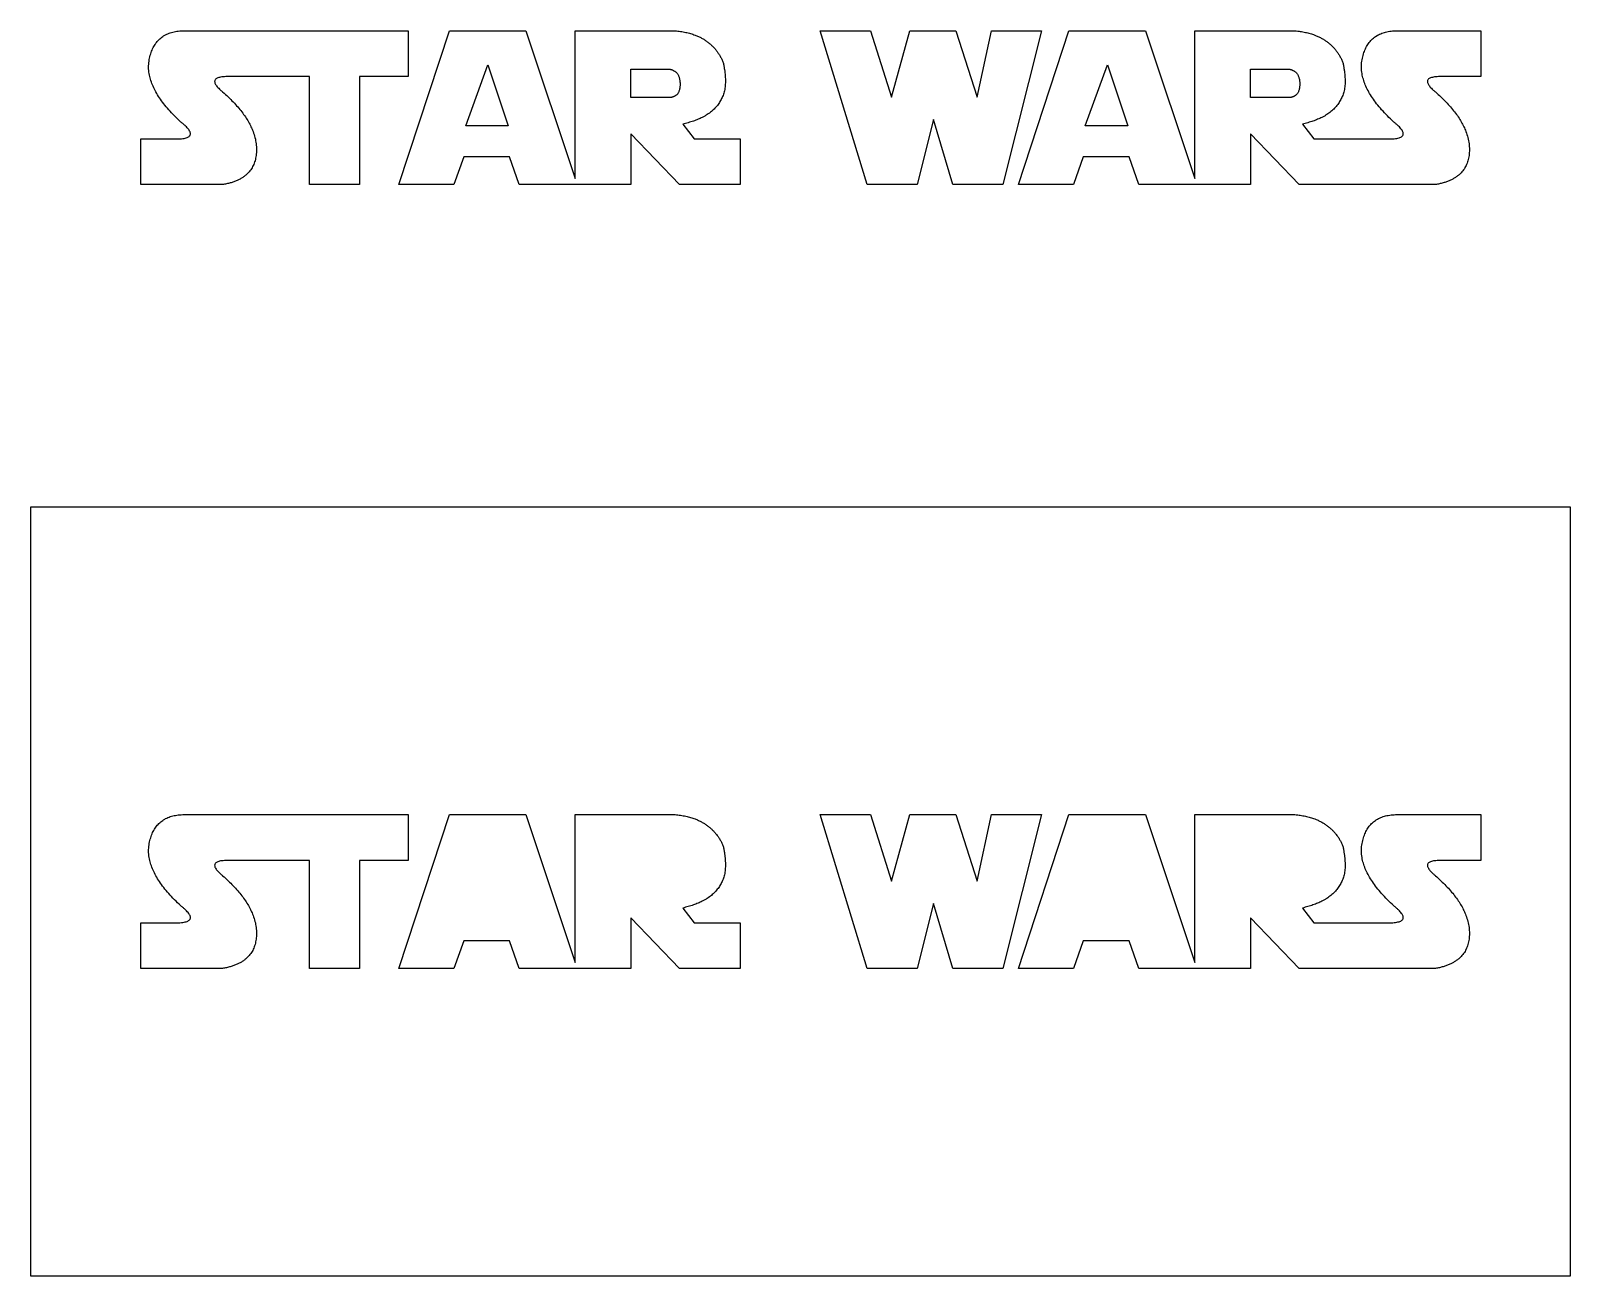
# Model space of a CAD drawing. Header units: millimetres. Extents: x -50 to 50, y -76 to 5.
import ezdxf

# ---------------------------------------------------------------- set-up
doc = ezdxf.new("R2010")
doc.units = ezdxf.units.MM
doc.layers.add('logo star wars', color=7, linetype='Continuous')

msp = doc.modelspace()

# ---------------------------------------------------------------- linework, layer by layer
at = {"layer": 'logo star wars'}
for p, q in [((-40.03, 5, 67.96), (-25.48, 5, 67.96)), ((-26.09, -5, 67.96), (-22.81, 5, 67.96)), ((-25.48, 5, 67.96), (-25.48, 2.02, 67.96)), ((-22.81, 5, 67.96), (-17.84, 5, 67.96)), ((-17.84, 5, 67.96), (-14.64, -4.6, 67.96)), ((-14.64, 5, 67.96), (-8.14, 5, 67.96)), ((-14.64, -4.6, 67.96), (-14.64, 5, 67.96)), ((1.28, 5, 67.96), (4.54, 5, 67.96)), ((4.33, -5, 67.96), (1.28, 5, 67.96)), ((4.54, 5, 67.96), (5.91, 0.68, 67.96)), ((5.91, 0.68, 67.96), (7.1, 5, 67.96)), ((7.1, 5, 67.96), (10.08, 5, 67.96)), ((10.08, 5, 67.96), (11.47, 0.68, 67.96)), ((11.47, 0.68, 67.96), (12.4, 5, 67.96)), ((12.4, 5, 67.96), (15.65, 5, 67.96)), ((15.65, 5, 67.96), (13.15, -5, 67.96)), ((14.16, -5, 67.96), (17.44, 5, 67.96)), ((17.44, 5, 67.96), (22.41, 5, 67.96)), ((22.41, 5, 67.96), (25.62, -4.6, 67.96)), ((25.62, 5, 67.96), (32.12, 5, 67.96)), ((25.62, -4.6, 67.96), (25.62, 5, 67.96)), ((38.76, 5, 67.96), (44.2, 5, 67.96)), ((44.2, 5, 67.96), (44.2, 2.02, 67.96)), ((-31.9, 2.02, 67.96), (-37.01, 2.02, 67.96)), ((-31.9, -5, 67.96), (-31.9, 2.02, 67.96)), ((-28.65, 2.02, 67.96), (-28.65, -5, 67.96)), ((-25.48, 2.02, 67.96), (-28.65, 2.02, 67.96)), ((-21.75, -1.18, 67.96), (-20.32, 2.78, 67.96)), ((-20.32, 2.78, 67.96), (-18.99, -1.18, 67.96)), ((-11.02, 2.5, 67.96), (-8.51, 2.5, 67.96)), ((-11.02, 0.66, 67.96), (-11.02, 2.5, 67.96)), ((18.5, -1.18, 67.96), (19.94, 2.78, 67.96)), ((19.94, 2.78, 67.96), (21.26, -1.18, 67.96)), ((29.23, 2.5, 67.96), (31.74, 2.5, 67.96)), ((29.23, 0.66, 67.96), (29.23, 2.5, 67.96)), ((44.2, 2.02, 67.96), (41.77, 2.02, 67.96)), ((-8.5, 0.66, 67.96), (-11.02, 0.66, 67.96)), ((31.75, 0.66, 67.96), (29.23, 0.66, 67.96)), ((8.63, -0.77, 67.96), (7.57, -5, 67.96)), ((9.89, -5, 67.96), (8.63, -0.77, 67.96)), ((-18.99, -1.18, 67.96), (-21.75, -1.18, 67.96)), ((-11.02, -1.7, 67.96), (-11.02, -5, 67.96)), ((-7.85, -5, 67.96), (-11.02, -1.7, 67.96)), ((-7.65, -1.07, 67.96), (-6.9, -2.03, 67.96)), ((21.26, -1.18, 67.96), (18.5, -1.18, 67.96)), ((29.23, -1.7, 67.96), (29.23, -5, 67.96)), ((32.4, -5, 67.96), (29.23, -1.7, 67.96)), ((32.6, -1.07, 67.96), (33.35, -2.03, 67.96)), ((-42.86, -2.03, 67.96), (-40.76, -2.03, 67.96)), ((-42.86, -5, 67.96), (-42.86, -2.03, 67.96)), ((-6.9, -2.03, 67.96), (-3.91, -2.03, 67.96)), ((-3.91, -2.03, 67.96), (-3.91, -5, 67.96)), ((33.35, -2.03, 67.96), (38.03, -2.03, 67.96)), ((-21.88, -3.2, 67.96), (-22.51, -5, 67.96)), ((-18.91, -3.2, 67.96), (-21.88, -3.2, 67.96)), ((-18.28, -5, 67.96), (-18.91, -3.2, 67.96)), ((18.37, -3.2, 67.96), (17.74, -5, 67.96)), ((21.34, -3.2, 67.96), (18.37, -3.2, 67.96)), ((21.97, -5, 67.96), (21.34, -3.2, 67.96)), ((-37.54, -5, 67.96), (-42.86, -5, 67.96)), ((-28.65, -5, 67.96), (-31.9, -5, 67.96)), ((-22.51, -5, 67.96), (-26.09, -5, 67.96)), ((-11.02, -5, 67.96), (-18.28, -5, 67.96)), ((-3.91, -5, 67.96), (-7.85, -5, 67.96)), ((7.57, -5, 67.96), (4.33, -5, 67.96)), ((13.15, -5, 67.96), (9.89, -5, 67.96)), ((17.74, -5, 67.96), (14.16, -5, 67.96)), ((29.23, -5, 67.96), (21.97, -5, 67.96)), ((41.24, -5, 67.96), (32.4, -5, 67.96)), ((-50, -75.94, 61.96), (-50, -25.94, 61.96)), ((-50, -25.94, 61.96), (50, -25.94, 61.96)), ((50, -25.94, 61.96), (50, -75.94, 61.96)), ((-40.03, -45.94, 61.96), (-25.48, -45.94, 61.96)), ((-26.09, -55.94, 61.96), (-22.81, -45.94, 61.96)), ((-25.48, -45.94, 61.96), (-25.48, -48.92, 61.96)), ((-22.81, -45.94, 61.96), (-17.84, -45.94, 61.96)), ((-17.84, -45.94, 61.96), (-14.64, -55.54, 61.96)), ((-14.64, -55.54, 61.96), (-14.64, -45.94, 61.96)), ((-14.64, -45.94, 61.96), (-8.14, -45.94, 61.96)), ((4.33, -55.94, 61.96), (1.28, -45.94, 61.96)), ((1.28, -45.94, 61.96), (4.54, -45.94, 61.96)), ((4.54, -45.94, 61.96), (5.91, -50.26, 61.96)), ((5.91, -50.26, 61.96), (7.1, -45.94, 61.96)), ((7.1, -45.94, 61.96), (10.08, -45.94, 61.96)), ((10.08, -45.94, 61.96), (11.47, -50.26, 61.96)), ((11.47, -50.26, 61.96), (12.4, -45.94, 61.96)), ((12.4, -45.94, 61.96), (15.65, -45.94, 61.96)), ((15.65, -45.94, 61.96), (13.15, -55.94, 61.96)), ((14.16, -55.94, 61.96), (17.44, -45.94, 61.96)), ((17.44, -45.94, 61.96), (22.41, -45.94, 61.96)), ((22.41, -45.94, 61.96), (25.62, -55.54, 61.96)), ((25.62, -55.54, 61.96), (25.62, -45.94, 61.96)), ((25.62, -45.94, 61.96), (32.12, -45.94, 61.96)), ((38.76, -45.94, 61.96), (44.2, -45.94, 61.96)), ((44.2, -45.94, 61.96), (44.2, -48.92, 61.96)), ((-31.9, -48.92, 61.96), (-37.01, -48.92, 61.96)), ((-31.9, -55.94, 61.96), (-31.9, -48.92, 61.96)), ((-25.48, -48.92, 61.96), (-28.65, -48.92, 61.96)), ((-28.65, -48.92, 61.96), (-28.65, -55.94, 61.96)), ((44.2, -48.92, 61.96), (41.77, -48.92, 61.96)), ((8.63, -51.71, 61.96), (7.57, -55.94, 61.96)), ((9.89, -55.94, 61.96), (8.63, -51.71, 61.96)), ((-42.86, -55.94, 61.96), (-42.86, -52.97, 61.96)), ((-42.86, -52.97, 61.96), (-40.76, -52.97, 61.96)), ((-7.85, -55.94, 61.96), (-11.02, -52.64, 61.96)), ((-11.02, -52.64, 61.96), (-11.02, -55.94, 61.96)), ((-7.65, -52.01, 61.96), (-6.9, -52.97, 61.96)), ((-6.9, -52.97, 61.96), (-3.91, -52.97, 61.96)), ((-3.91, -52.97, 61.96), (-3.91, -55.94, 61.96)), ((32.4, -55.94, 61.96), (29.23, -52.64, 61.96)), ((29.23, -52.64, 61.96), (29.23, -55.94, 61.96)), ((32.6, -52.01, 61.96), (33.35, -52.97, 61.96)), ((33.35, -52.97, 61.96), (38.03, -52.97, 61.96)), ((-21.88, -54.14, 61.96), (-22.51, -55.94, 61.96)), ((-18.91, -54.14, 61.96), (-21.88, -54.14, 61.96)), ((-18.28, -55.94, 61.96), (-18.91, -54.14, 61.96)), ((18.37, -54.14, 61.96), (17.74, -55.94, 61.96)), ((21.34, -54.14, 61.96), (18.37, -54.14, 61.96)), ((21.97, -55.94, 61.96), (21.34, -54.14, 61.96)), ((-37.54, -55.94, 61.96), (-42.86, -55.94, 61.96)), ((-28.65, -55.94, 61.96), (-31.9, -55.94, 61.96)), ((-22.51, -55.94, 61.96), (-26.09, -55.94, 61.96)), ((-11.02, -55.94, 61.96), (-18.28, -55.94, 61.96)), ((-3.91, -55.94, 61.96), (-7.85, -55.94, 61.96)), ((7.57, -55.94, 61.96), (4.33, -55.94, 61.96)), ((13.15, -55.94, 61.96), (9.89, -55.94, 61.96)), ((17.74, -55.94, 61.96), (14.16, -55.94, 61.96)), ((29.23, -55.94, 61.96), (21.97, -55.94, 61.96)), ((41.24, -55.94, 61.96), (32.4, -55.94, 61.96)), ((50, -75.94, 61.96), (-50, -75.94, 61.96))]:
    msp.add_line(p, q, dxfattribs=at)
for points in [[(-40.25, -0.93, 67.96), (-42.66, 1.29, 67.96), (-41.94, 5, 67.96), (-40.03, 5, 67.96)], [(-8.14, 5, 67.96), (-6.93, 4.89, 67.96), (-5.38, 3.83, 67.96), (-5.02, 2.94, 67.96)], [(32.12, 5, 67.96), (33.32, 4.89, 67.96), (34.88, 3.83, 67.96), (35.23, 2.94, 67.96)], [(38.54, -0.93, 67.96), (36.13, 1.29, 67.96), (36.84, 5, 67.96), (38.76, 5, 67.96)], [(-37.01, 2.02, 67.96), (-38.79, 2.07, 67.96), (-37.54, 1.03, 67.96)], [(-8.51, 2.5, 67.96), (-8.35, 2.5, 67.96), (-7.85, 2.14, 67.96), (-7.82, 1.56, 67.96)], [(-5.02, 2.94, 67.96), (-4.75, 1.62, 67.96), (-5.24, 0.18, 67.96), (-6.48, -0.79, 67.96), (-7.65, -1.07, 67.96)], [(31.74, 2.5, 67.96), (31.91, 2.5, 67.96), (32.4, 2.14, 67.96), (32.44, 1.56, 67.96)], [(35.23, 2.94, 67.96), (35.51, 1.62, 67.96), (35.01, 0.18, 67.96), (33.77, -0.79, 67.96), (32.6, -1.07, 67.96)], [(41.77, 2.02, 67.96), (39.99, 2.07, 67.96), (41.24, 1.03, 67.96)], [(-37.54, 1.03, 67.96), (-35.3, -0.93, 67.96), (-35.38, -4.64, 67.96), (-37.54, -5, 67.96)], [(-7.82, 1.56, 67.96), (-7.84, 0.96, 67.96), (-8.3, 0.66, 67.96), (-8.5, 0.66, 67.96)], [(32.44, 1.56, 67.96), (32.41, 0.96, 67.96), (31.95, 0.66, 67.96), (31.75, 0.66, 67.96)], [(41.24, 1.03, 67.96), (43.49, -0.93, 67.96), (43.41, -4.64, 67.96), (41.24, -5, 67.96)], [(-40.76, -2.03, 67.96), (-38.79, -2.08, 67.96), (-40.25, -0.93, 67.96)], [(38.03, -2.03, 67.96), (39.99, -2.08, 67.96), (38.54, -0.93, 67.96)], [(-40.25, -51.87, 61.96), (-42.66, -49.65, 61.96), (-41.94, -45.94, 61.96), (-40.03, -45.94, 61.96)], [(-8.14, -45.94, 61.96), (-6.93, -46.05, 61.96), (-5.38, -47.11, 61.96), (-5.02, -47.99, 61.96)], [(32.12, -45.94, 61.96), (33.32, -46.05, 61.96), (34.88, -47.11, 61.96), (35.23, -47.99, 61.96)], [(38.54, -51.87, 61.96), (36.13, -49.65, 61.96), (36.84, -45.94, 61.96), (38.76, -45.94, 61.96)], [(-5.02, -47.99, 61.96), (-4.75, -49.32, 61.96), (-5.24, -50.76, 61.96), (-6.48, -51.73, 61.96), (-7.65, -52.01, 61.96)], [(35.23, -47.99, 61.96), (35.51, -49.32, 61.96), (35.01, -50.76, 61.96), (33.77, -51.73, 61.96), (32.6, -52.01, 61.96)], [(-37.01, -48.92, 61.96), (-38.79, -48.87, 61.96), (-37.54, -49.91, 61.96)], [(41.77, -48.92, 61.96), (39.99, -48.87, 61.96), (41.24, -49.91, 61.96)], [(-37.54, -49.91, 61.96), (-35.3, -51.87, 61.96), (-35.38, -55.57, 61.96), (-37.54, -55.94, 61.96)], [(41.24, -49.91, 61.96), (43.49, -51.87, 61.96), (43.41, -55.57, 61.96), (41.24, -55.94, 61.96)], [(-40.76, -52.97, 61.96), (-38.79, -53.02, 61.96), (-40.25, -51.87, 61.96)], [(38.03, -52.97, 61.96), (39.99, -53.02, 61.96), (38.54, -51.87, 61.96)]]:
    msp.add_open_spline(points, degree=2, dxfattribs=at)

doc.saveas('drawing.dxf')
